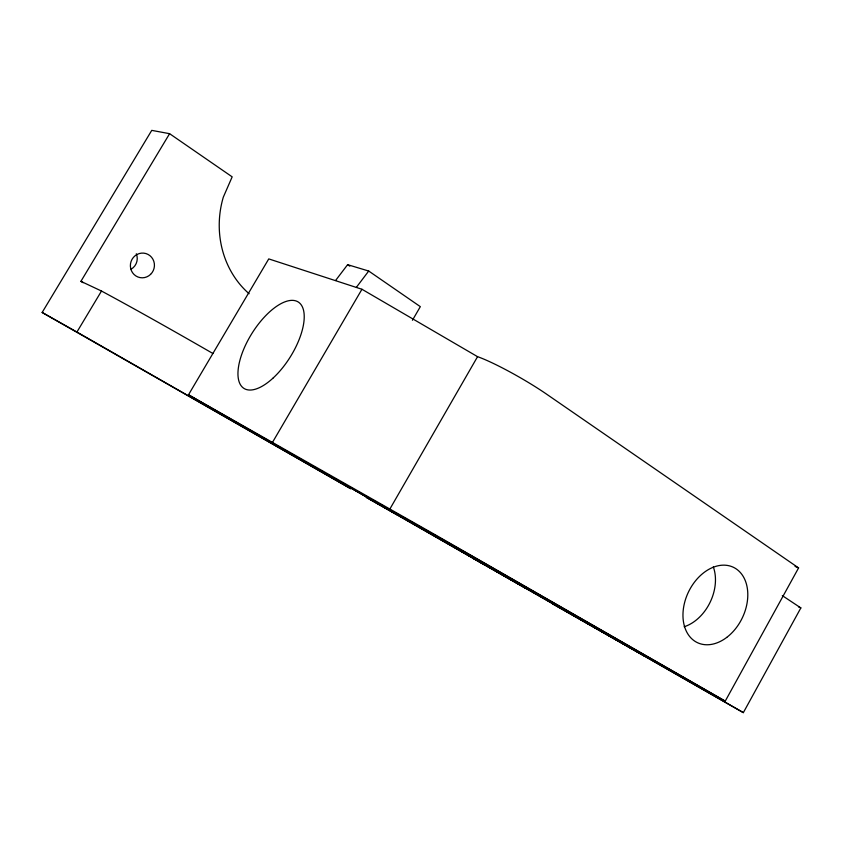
<?xml version="1.0" encoding="UTF-8"?>
<svg xmlns="http://www.w3.org/2000/svg" width="843" height="843" viewBox="0 0 843 843"><rect width="100%" height="100%" fill="white"/><g stroke="black" fill="none" stroke-linecap="round" stroke-linejoin="round"><path stroke-width="1.26" d="M397.148 514.81L366.22 497.328L743.347 712.63L800.85 607.929L782.304 595.611M725.233 701.144L798.584 567.919L547.328 394.672A54.879 6.365 29.8 0 0 477.559 356.673L361.953 289.265L268.759 258.906L188.495 394.787L503.808 575.811L525.863 588.298L318.011 469.224L470.341 555.168L725.233 701.144L434.988 534.641L188.495 394.787M389.887 509.014L477.559 356.673M412.438 320.256L420.33 306.652L368.707 271.035L347.622 264.67L335.577 280.498M272.647 442.101L361.953 289.265M83.162 282.69L80.907 281.341L169.601 133.689L232.173 176.851L223.311 197.157A90.148 81.771 -81.1 0 0 249.117 293.743M169.601 133.689L151.751 130.37L42.15 312.468L76.934 332.026L101.497 291.035A182.341 5.395 30 0 1 212.879 353.48M356.41 287.284L368.707 271.035M795.044 566.391L798.584 567.919M798.479 606.834L800.85 607.929M80.907 281.341L101.497 291.035M472.67 558.15L485.104 565.189M552.471 603.851L644.632 656.054L456.969 548.624L743.347 712.63M76.934 332.026L350.762 488.74L42.15 312.468M347.622 264.67L349.792 266.156M136.303 253.796A12.065 11.77 -76.2 0 1 131.087 269.191M713.304 566.854A40.664 29.642 -64.4 0 1 684.168 626.749M150.591 274.365A12.392 12.002 -74.2 0 0 145.944 253.564A12.392 12.002 -74.2 0 0 130.676 268.411A12.392 12.002 -74.2 0 0 150.591 274.365M272.826 378.296A51.033 22.498 -57.9 0 0 298.875 302.437A51.033 22.498 -57.9 0 0 241.551 354.892A51.033 22.498 -57.9 0 0 272.826 378.296M726.75 637.403A41.76 29.874 -64.4 0 0 735.981 568.751A41.76 29.874 -64.4 0 0 683.399 608.72A41.76 29.874 -64.4 0 0 726.75 637.403"/></g></svg>
